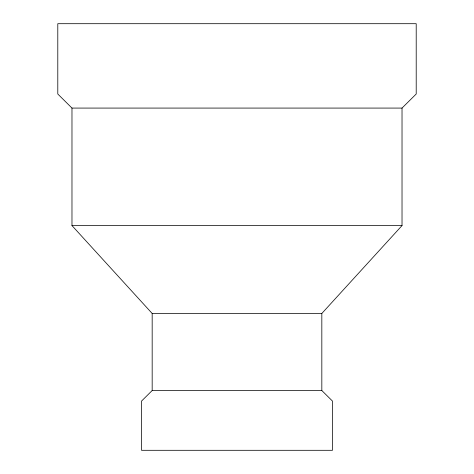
<?xml version="1.0" encoding="UTF-8"?>
<svg xmlns="http://www.w3.org/2000/svg" width="474" height="474" viewBox="0 0 474 474"><rect width="100%" height="100%" fill="white"/><g stroke="black" fill="none" stroke-linecap="round" stroke-linejoin="round"><path stroke-width="0.71" d="M152.172 390.535L321.828 390.535L332.47 401.081L332.47 450.3L141.53 450.3L141.53 401.081L152.172 390.535L152.172 313.468L71.977 225.577L71.977 108.078L57.792 94.012L57.792 23.7L416.208 23.7L416.208 94.012L402.023 108.078L71.977 108.078M321.828 390.535L321.828 313.468L402.023 225.577L402.023 108.078M71.977 225.577L402.023 225.577M152.172 313.468L321.828 313.468"/></g></svg>
